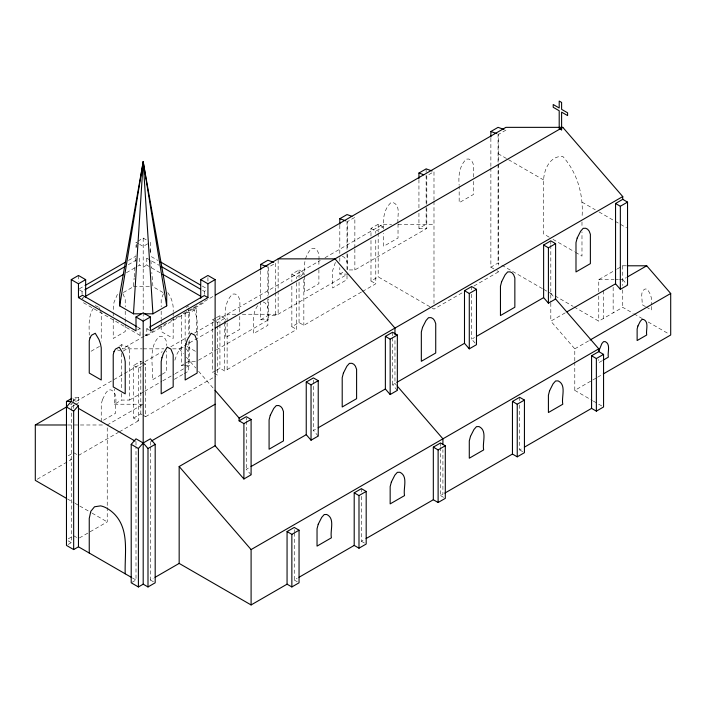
<?xml version="1.0" encoding="UTF-8"?>
<svg xmlns="http://www.w3.org/2000/svg" width="706" height="706" viewBox="0 0 706 706"><rect width="100%" height="100%" fill="white"/><g stroke="black" fill="none" stroke-linecap="round" stroke-linejoin="round"><path stroke-width="0.53" stroke-dasharray="3.53 2.65" d="M123.374 292.513L133.469 286.689L134.149 277.926M134.237 276.831L135.005 266.974M135.428 261.494L135.94 254.928M136.54 247.259L136.796 243.976M549.233 237.19L543.62 233.951L543.62 179.959C544.026 169.193 550.23 155.673 562.806 156.423C577.561 172.935 583.809 195.677 581.982 217.536M174.85 360.175L177.127 353.759L179.042 350.582L181.566 347.74L183.242 347.696M335.376 262.394L332.623 270.636L332.623 287.942L347.008 279.629L347.008 275.305M93.448 308.178C88.082 316.173 89.15 326.04 89.247 335.138M117.425 294.34L113.975 302.38L113.225 311.646M163.43 293.731L161.18 299.353L161.18 306.863M257.69 305.689C251.76 313.808 253.71 324.257 253.498 333.62L267.883 325.316L267.883 297.164M300.579 276.77L303.845 272.71L299.053 269.939L291.86 274.096L291.86 281.765M137.802 241.214L143.194 238.099L146.795 240.172M147.695 243.808L143.194 246.403L139.603 244.329M79.399 288.772L84.12 286.054M128.457 260.452L136.002 256.093M79.354 289.839L82.055 291.393L83.943 290.307M128.28 264.706L137.714 259.261M160.006 272.719L146.795 265.094L146.795 258.175L148.595 257.134M83.943 297.226L82.055 298.32L83.855 299.353M126.392 272.719L136.77 266.727M137.714 266.18L139.603 265.094L143.194 267.168L146.795 265.094M91.092 351.244L101.24 345.384M137.635 329.905L140.079 328.493L140.079 335.421L142.418 334.07M202.454 290.307L204.343 291.393L206.134 290.36M144.995 334.653L146.795 335.694L146.795 328.775L148.684 327.681M119.817 345.728L121.617 344.696L129.48 347.458L129.48 400.064L121.617 400.064L114.425 404.22L114.425 389.024M186.057 307.489L188.758 305.936M144.139 336.224L122.288 348.843L142.1 348.843M145.092 335.677L153.643 330.743M158.4 327.999L166.951 323.057M170.755 320.868L179.306 315.926M183.101 313.729L213.512 296.176M146.795 335.694L204.343 302.468M123.179 351.094L129.48 347.458M186.472 311.814L189.42 312.855L196.612 308.698L196.612 335.006M505.92 130.125L498.727 134.281L498.727 162.865M73.062 400.417L78.463 397.301L78.463 403.364M133.611 365.461L138.402 368.232L138.402 420.829L133.611 418.067L133.611 365.461L140.803 361.304L142.4 362.231M215.427 370.826L212.735 372.38L212.735 319.774L215.427 318.221M216.327 317.7L219.928 315.626L224.72 318.388L224.72 321.68M370.985 236.086L370.985 228.409L378.178 224.261L382.97 227.032L382.97 224.261L391.601 224.261M70.609 404.6L72.515 403.497M76.336 401.29L144.095 362.178M145.048 361.622L162.221 351.703M170.817 346.743L187.037 337.38M194.671 332.976L215.665 320.851M216.618 320.303L320.25 260.47M324.998 257.725L382.97 224.261M74.862 404.909L71.262 406.991L69.665 406.065M75.763 404.397L78.463 402.835L73.662 400.064M138.402 368.232L142.003 366.149M142.894 365.629L145.595 364.075L145.595 416.681L143.194 415.296M215.93 321.627L217.527 322.545L224.72 318.388M291.86 274.096L296.652 276.867L303.845 272.71L303.845 274.899M370.985 228.409L375.777 231.18L382.97 227.032M172.626 348.843L179.165 348.843L213.38 329.093M161.25 374.727L152.258 379.916C153.634 365.655 147.651 347.617 159.45 336.312L161.965 336.241C165.698 337.503 167.075 341.925 166.642 345.525M162.151 374.206L166.642 371.612L166.642 350.953M181.566 315.511L181.566 365.461L185.157 363.387M186.057 362.866L188.758 361.304L195.633 361.304M260.69 301.321L260.69 319.774L267.883 315.626L275.737 315.626L347.67 274.096L339.815 274.096L339.815 267.583M339.815 274.096L344.307 271.501M418.94 213.212L418.94 228.409L426.133 224.261L426.133 205.799M129.48 400.064L143.75 391.83M144.704 391.274L161.824 381.39M162.777 380.843L174.197 374.251M175.15 373.703L185.616 367.658M186.569 367.111L189.42 365.461L189.42 340.257M198.51 360.21L215.542 350.379M216.486 349.832L268.545 319.774L268.545 298.956M347.008 253.657L347.008 269.939L354.862 269.939L426.795 228.409L426.795 207.59M174.364 379.307L183.357 374.109M184.257 373.589L188.758 370.994L188.758 341.766M142.25 404.767L107.233 424.986L107.233 506.476M68.27 455.785L72.762 453.19M133.611 418.067L140.803 413.91L142.4 414.837M216.327 370.306L219.928 368.232L224.72 370.994L296.652 329.464L296.652 281.641M291.86 286.151L291.86 326.701L299.053 322.545L303.845 325.316L361.578 291.984M370.985 240.464L370.985 281.014L378.178 276.867L433.987 309.087L463.507 292.046M37.189 479.268L71.262 459.597L68.067 457.744M78.463 455.441L118.423 432.372M119.376 431.816L138.402 420.829M145.595 416.681L215.639 376.245M362.531 291.437L375.777 283.786L375.777 237.754M490.873 167.904L490.873 267.177L498.065 263.02L500.916 264.662M473.973 286.001L498.727 271.713L498.727 269.515M68.27 538.846L73.662 535.73L76.857 537.575M68.067 544.502L71.262 542.649L71.262 403.638M79.39 537.963L107.233 521.893L107.233 507.57M251.098 474.82L246.297 469.287L250.109 467.09M318.23 436.061L313.438 430.519L317.223 428.339M397.354 390.374L392.562 384.841L394.963 383.455L394.963 337.856M475.112 343.116L471.687 339.154L474.529 337.521M598.767 291.657L598.767 279.629L616.294 269.515M617.212 268.986L622.745 265.791L627.105 265.791M574.79 360.872L574.79 348.852L550.812 321.159L566.044 312.37M619.48 279.629L622.745 279.629L626.434 277.502M132.004 582.335L136.002 580.032L136.002 447.092M150.396 447.092L150.396 580.032L153.176 578.426M574.066 306.898L598.767 321.159L622.745 307.322L633.088 313.287M574.79 348.852L589.987 340.08M602.253 360.678L598.767 362.69L598.767 359.548M574.79 361.966L574.79 390.374L591.884 380.508M592.837 379.96L596.632 377.772M597.585 377.216L602.333 374.48M294.252 532.906L294.252 580.032L297.111 578.382M361.393 496.336L361.393 541.273L364.234 539.631M440.518 447.366L440.518 495.586L442.918 494.2L442.918 449.687M519.642 404.97L519.642 449.907L523.428 447.719M398.078 224.261L433.987 224.261M418.94 228.409L426.795 228.409M598.767 279.629L614.026 279.629M615.12 279.629L618.385 279.629M133.469 286.689L151.852 286.689M235.804 314.241L227.12 314.241L227.12 321.839M242.317 314.241L278.138 314.241L278.138 292.522M260.69 319.774L268.545 319.774M143.194 348.843L163.907 348.843M181.566 365.461L183.525 365.461M184.513 365.461L189.42 365.461M78.463 397.301L73.662 397.301L73.662 408.836M114.425 404.22L143.194 404.22M67.997 424.986L103.958 424.986M95.239 305.583L98.337 307.084M193.665 307.666L196.612 308.698M117.372 349.885L120.32 350.926M342.331 256.304L344.246 257.275L345.808 259.146L347.008 262.332M263.206 301.991L265.121 302.953L266.683 304.824L267.883 308.01M498.065 153.661L507.552 159.141M508.505 159.688L543.62 179.959M581.982 202.11L595.273 209.779M599.067 211.976L614.255 220.74M615.2 221.287L626.593 227.861M552.975 239.352L574.499 251.777M575.434 252.316L581.982 256.101L581.982 231.859M645.434 306.572L641.948 304.56C643.016 299.803 639.301 291.693 645.063 289.01L646.74 289.054C650.958 293.105 652.159 299.229 651.541 304.86M646.308 307.075L651.541 310.102L651.541 305.901M634.032 313.835L642.495 318.715M648.134 321.98L668.82 333.92M501.86 265.218L542.711 288.798M543.664 289.345L554.113 295.382M555.066 295.929L573.113 306.351M490.873 267.177L496.106 270.195M496.98 270.707L498.727 271.713M574.79 390.374L592.422 400.558M593.358 401.096L603.559 406.991M370.985 281.014L375.777 283.786M519.642 449.907L522.837 451.752M291.86 326.701L296.652 329.464M138.703 243.808L136.002 242.255L136.002 247.577M151.331 256.64L157.941 260.452M202.278 286.054L206.046 288.233M146.795 258.175L159.062 265.253M212.735 319.774L215.127 321.159M163.024 292.513L152.928 286.689L151.816 272.454M187.002 346.452L197.15 352.303M440.518 495.586L443.712 497.43M146.795 328.775L149.495 330.329M137.255 326.86L140.079 328.493M214.333 373.306L217.527 375.151L217.527 325.837M83.476 302.742L140.079 335.421M143.194 362.69L145.595 364.075M361.393 541.273L364.587 543.117M73.662 452.67L76.857 454.514M294.252 580.032L299.053 582.794M67.476 498.939L74.104 502.76M75.048 503.307L78.834 505.496M79.787 506.043L91.145 512.6M92.089 513.147L107.233 521.893M150.396 580.032L153.59 581.876M68.067 540.805L71.262 542.649M132.41 577.949L136.002 580.032M622.745 279.629L626.857 284.377M550.812 293.475L555.604 299.009M394.963 383.455L396.393 385.105M179.165 348.843L183.481 353.83M186.358 357.148L195.712 367.95M198.589 371.268L215.127 390.374M185.996 348.64L187.558 350.511L188.758 353.697M167.772 292.611C171.734 298.064 173.755 304.904 173.173 311.646M122.968 293.731L125.218 299.353L125.218 306.863M98.99 307.578L99.987 309.307M192.95 308.178C198.536 316.491 197.133 326.772 197.15 336.215M100.49 310.172L101.24 313.199L101.24 341.095M150.025 249.447L150.369 253.833M150.881 260.399L151.481 268.068M622.745 265.791L622.745 285.462M622.745 289.831L622.745 307.322M613.152 287.298L613.152 312.855M603.559 290.704L603.559 318.397M598.767 296.026L598.767 321.159M581.982 221.94L581.982 227.447M550.812 240.87L550.812 244.161M550.812 245.256L550.812 301.991M550.812 303.059L550.812 321.159M519.642 397.301L519.642 400.584M498.727 163.96L498.727 265.112M498.065 133.928L498.065 163.501M498.065 164.595L498.065 263.02M490.873 138.129L490.873 166.801M473.549 177.021C472.994 171.258 475.923 161.903 468.881 159.044L466.357 159.115C459.253 165.804 458.291 176.147 459.165 185.334M473.549 181.371L473.549 194.415L459.165 202.719L459.165 186.419M471.687 286.548L471.687 289.839M471.687 294.225L471.687 339.154M440.518 442.98L440.518 446.271M433.987 200.151L433.987 171.655L426.795 175.803L426.795 206.496M433.987 201.245L433.987 303.58M426.133 168.884L426.133 204.714M418.94 179.553L418.94 208.87M398.025 222.805C397.037 216.486 401.07 205.975 393.348 202.648L390.833 202.719C383.72 209.408 382.767 219.751 383.64 228.938M398.025 223.89L398.025 238.019L383.64 246.323L383.64 233.28M392.562 332.235L392.562 336.621M392.562 337.715L392.562 384.841M378.178 224.261L378.178 231.93M378.178 233.024L378.178 276.867M375.777 231.18L375.777 233.368M361.393 488.667L361.393 491.95M354.862 248.027L354.862 217.333L347.67 221.49L347.67 249.986M354.862 249.121L354.862 269.939M347.67 254.363L347.67 269.71M347.008 221.084L347.008 249.315M339.815 225.232L339.815 256.719M339.815 257.805L339.815 262.147M318.9 259.79C319.341 255.634 318.847 249.933 314.223 248.335L311.708 248.406C304.595 255.095 303.642 265.438 304.515 274.616M318.9 260.876L318.9 265.227M318.9 269.577L318.9 283.706L304.515 292.01L304.515 275.702M313.438 380.11L313.438 430.519M303.845 279.285L303.845 325.316M299.053 269.939L299.053 277.617M299.053 281.994L299.053 322.545M296.652 276.867L296.652 278.773M294.252 529.615L294.252 531.812M278.138 259.949L278.138 291.437M275.737 291.516L275.737 263.02L268.545 267.168L268.545 294.57M275.737 292.611L275.737 315.626M267.883 264.591L267.883 296.079M260.69 270.919L260.69 300.235M246.297 417.775L246.297 419.964M246.297 421.058L246.297 469.287M239.775 311.999C239.21 306.227 242.14 296.873 235.098 294.014L232.583 294.084C225.47 300.774 224.517 311.117 225.391 320.303M239.775 316.341L239.775 329.384L225.391 337.689L225.391 321.389M227.12 322.924L227.12 369.617M224.72 322.774L224.72 370.994M219.928 315.626L219.928 323.295M219.928 324.389L219.928 368.232M217.527 322.545L217.527 324.734M207.935 277.608L207.935 281.862M204.343 291.393L204.343 294.358M189.42 312.855L189.42 333.673M188.758 308.107L188.758 334.159M185.157 313.199L185.157 342.163M173.173 312.714L173.173 315.935M173.173 317.003L173.173 338.465L161.18 331.538L161.18 324.028M161.18 311.161L161.18 318.671M161.18 319.739L161.18 322.96M150.396 242.255L150.396 253.966M150.396 441.594L150.396 445.989M143.194 238.099L143.194 311.567M143.194 312.661L143.194 319.412M140.803 361.304L140.803 413.91M139.603 258.175L139.603 265.094M136.002 441.594L136.002 445.989M125.218 311.161L125.218 317.594M125.218 318.671L125.218 322.96M125.218 324.028L125.218 331.538L113.225 338.465L113.225 317.003M121.617 344.696L121.617 346.867M121.617 353.379L121.617 389.209M121.617 393.551L121.617 400.064M113.225 312.714L113.225 315.935M82.055 291.393L82.055 294.358M78.463 275.472L78.463 281.862M102.441 399.649L101.24 404.22L101.24 421.526L115.625 413.222C114.019 406.082 119.588 393.922 110.948 389.888L108.433 389.959L105.918 392.801L102.441 399.649"/><path stroke-width="1.06" d="M141.032 313.817L133.469 313.817L143.194 161.824L166.695 294.64L166.695 305.875L152.928 313.817L144.28 313.817M142.771 167.296L143.194 161.824L166.695 305.875M133.469 313.817L119.702 305.875L143.194 161.824L143.45 165.107M598.767 351.156L601.883 343.54L603.559 341.651L605.245 341.607C610.999 344.29 607.292 352.4 608.36 357.157L603.127 360.175M73.662 549.577L73.662 411.139L78.463 405.606L71.262 401.449L66.47 401.449L66.47 545.42L73.662 549.577L78.463 546.806L131.51 577.437M131.21 444.365L136.002 438.823L143.194 442.98L147.995 448.513L147.995 586.951L143.194 584.18L138.402 586.951L131.21 582.794L131.21 444.365L138.402 448.513L138.402 586.951M138.402 448.513L143.194 442.98L150.396 438.823L155.188 444.365L155.188 582.794L147.995 586.951M73.662 411.139L66.47 406.991L71.262 401.449L71.262 279.629L78.463 275.472L85.655 279.629L85.655 297.111M71.262 279.629L78.463 283.786L85.655 279.629M85.064 285.506L125.624 262.085M84.888 289.76L125.447 266.339M78.463 283.786L78.463 297.623L82.531 295.276L136.311 326.313M84.888 296.688L123.568 274.352M78.463 297.623L136.002 330.849L136.002 317.003L143.194 312.855L150.396 317.003L150.396 330.849L207.935 297.623L207.935 283.786L215.127 279.629L215.127 445.751L243.905 478.977L251.098 474.82L251.098 419.443L246.297 416.681L239.105 420.829L239.105 418.067L215.127 390.374M200.742 298.206L200.742 279.629L207.935 275.472L215.127 279.629M136.002 317.003L143.194 321.159L150.396 317.003M149.628 327.134L204.343 295.549L207.935 297.623M260.69 269.833L260.69 264.406L267.883 260.249L273.778 262.323M339.815 224.146L339.815 218.719L347.008 214.571L351.915 216.301M418.94 178.468L418.94 173.041L426.133 168.884L432.028 170.958M490.873 137.026L490.873 131.51L498.065 127.354L503.96 129.427M215.418 295.082L505.92 127.354L562.806 127.354L622.745 196.568L622.745 199.339L615.553 203.496L615.553 283.786L620.345 289.319L627.537 285.171L627.537 202.11L622.745 199.339M66.47 401.449L71.862 398.334M66.532 498.392L35.3 480.362L35.3 424.986L66.796 406.806M215.277 327.999L562.806 127.354M151.34 441.047L215.127 404.22M147.995 448.513L155.188 444.365M239.105 418.067L622.745 196.568M306.245 382.07L313.438 377.913L318.23 380.684L318.23 436.061L311.037 440.209L306.245 434.675L306.245 382.07L311.037 384.841L318.23 380.684M385.37 336.391L392.562 332.235L397.354 335.006L397.354 390.374L390.162 394.53L385.37 388.988L385.37 336.391L390.162 339.154L397.354 335.006M464.495 290.704L471.687 286.548L476.479 289.319L476.479 344.696L469.287 348.843L464.495 343.31L464.495 290.704L469.287 293.475L476.479 289.319M555.604 299.009L548.412 303.165L543.62 297.623L543.62 245.026L550.812 240.87L555.604 243.641L555.604 299.009L598.767 348.843L598.767 351.614L591.575 355.771L591.575 408.377L524.373 447.172M239.105 420.829L243.905 423.6L251.098 419.443M543.62 245.026L548.412 247.788L555.604 243.641M615.553 203.496L620.345 206.258L627.537 202.11M287.06 584.18L287.06 531.574L294.252 527.426L299.053 530.197L299.053 582.794L291.86 586.951L287.06 584.18L251.098 604.945L179.165 563.414L179.165 466.516L215.127 445.751M251.062 466.534L306.245 434.675M318.168 427.792L385.37 388.988M396.869 382.352L464.495 343.31M476.418 336.427L543.62 297.623M566.997 311.814L615.553 283.786M627.36 276.973L646.722 265.791L670.7 293.475L670.7 335.006L603.277 373.933M155.029 577.349L179.165 563.414M589.987 340.08L670.7 293.475M251.098 604.945L251.098 549.577L598.767 348.843M354.2 545.42L354.2 492.814L361.393 488.667L366.185 491.429L366.185 544.035L358.992 548.191L354.2 545.42L299.009 577.287M433.325 499.742L433.325 447.136L440.518 442.98L445.31 445.751L445.31 498.357L438.117 502.504L433.325 499.742L366.123 538.537M512.45 454.055L512.45 401.449L519.642 397.301L524.434 400.064L524.434 452.67L517.242 456.826L512.45 454.055L444.824 493.106M287.06 531.574L291.86 534.345L299.053 530.197M354.2 492.814L358.992 495.586L366.185 491.429M433.325 447.136L438.117 449.907L445.31 445.751M512.45 401.449L517.242 404.22L524.434 400.064M591.575 355.771L596.367 358.542L603.559 354.386L603.559 406.991L596.367 411.139L591.575 408.377M278.138 258.864L335.015 258.864L394.963 328.078L394.963 334.6M627.105 265.791L646.722 265.791M35.3 424.986L66.902 424.986M490.873 131.51L496.768 133.584M418.94 173.041L423.847 174.77M339.815 218.719L345.711 220.793M260.69 264.406L266.586 266.48M598.767 351.614L603.559 354.386M200.742 279.629L207.935 283.786M160.765 262.085L200.389 284.959M160.942 266.339L200.566 289.213M162.83 274.352L200.566 296.141M78.463 408.368L135.058 441.047M397.107 385.935L442.918 438.832L442.918 444.259M179.165 466.516L251.098 549.577M152.928 313.817L143.194 161.824L119.702 294.64L119.702 305.875M620.345 206.258L620.345 289.319M596.367 358.542L596.367 411.139M548.412 247.788L548.412 303.165M517.242 404.22L517.242 456.826M469.287 293.475L469.287 348.843M438.117 449.907L438.117 502.504M390.162 339.154L390.162 394.53M358.992 495.586L358.992 548.191M311.037 384.841L311.037 440.209M291.86 534.345L291.86 586.951M243.905 423.6L243.905 478.977M143.194 321.159L143.194 584.18M125.218 573.802C124.441 553.663 129.966 529.412 113.86 513.518A29.837 17.226 60 0 0 100.605 505.867L94.516 506.784L90.8 511.329L89.247 518.425L89.247 553.036M78.463 405.606L78.463 546.806M161.93 357.757L161.18 361.649L161.18 393.833L173.173 386.914L173.173 354.73L170.923 349.108L167.172 347.114L163.43 353.432L161.93 357.757M185.907 343.91L185.157 347.811L185.157 379.996L197.15 373.068L197.15 340.883L194.9 335.262L191.149 333.267L187.408 339.586L185.907 343.91M89.997 337.856L89.247 340.883L89.247 373.068L101.24 379.996L101.24 347.811L100.49 343.91L98.99 339.586L95.239 333.267L91.498 335.262L89.997 337.856M113.975 351.703L113.225 354.73L113.225 386.914L125.218 393.833L125.218 361.649L124.468 357.757L122.968 353.432L119.217 347.114L115.475 349.108L113.975 351.703M270.274 415.296L269.083 419.858L269.083 449.21L283.468 440.906L283.468 411.554L282.268 408.377L280.706 406.506L278.791 405.535L276.275 405.606L273.751 408.439L270.274 415.296M343.407 373.068L342.207 377.639L342.207 406.991L356.601 398.687L356.601 369.335L355.4 366.149L353.838 364.278L351.923 363.316L349.399 363.378L346.884 366.22L343.407 373.068M318.23 524.24L317.038 528.812L317.038 546.117L331.423 537.804C329.817 530.674 335.385 518.504 326.746 514.48L324.23 514.55L321.707 517.392L318.23 524.24M422.532 327.39L421.332 331.961L421.332 361.304L435.726 353L435.726 323.648L434.525 320.471L432.963 318.6L431.048 317.629L428.524 317.7L426.009 320.542L422.532 327.39M391.362 482.022L390.162 486.584L390.162 503.89L404.556 495.586C402.95 488.455 408.518 476.285 399.878 472.261L397.354 472.332L394.839 475.164L391.362 482.022M501.657 281.623L500.457 286.195L500.457 315.547L514.85 307.234L514.85 277.89L513.65 274.705L512.088 272.834L510.173 271.872L507.658 271.934L505.134 274.775L501.657 281.623M470.487 436.334L469.287 440.906L469.287 458.212L483.681 449.907C482.074 442.768 487.643 430.598 479.003 426.574L476.479 426.645L473.964 429.486L470.487 436.334M577.19 238.019L575.99 242.59L575.99 271.934L590.375 263.629L590.375 234.286L589.175 231.1L587.621 229.229L585.698 228.259L583.182 228.329L580.667 231.171L577.19 238.019M549.612 390.656L548.412 395.219L548.412 412.525L562.806 404.22C561.199 397.09 566.768 384.92 558.128 380.896L555.604 380.966L553.089 383.799L549.612 390.656M637.933 325.96L637.13 329.005L637.13 340.539L646.722 335.006C645.655 330.249 649.361 322.139 643.607 319.456L641.93 319.5L640.245 321.389L637.933 325.96M560.405 128.739L559.205 128.739L559.205 110.745L553.213 107.286L553.213 104.514L559.205 107.974L559.205 101.055L561.605 102.441L561.605 109.359L567.598 112.819L567.598 115.59L561.605 112.13L561.605 130.125L560.405 128.739"/></g></svg>
